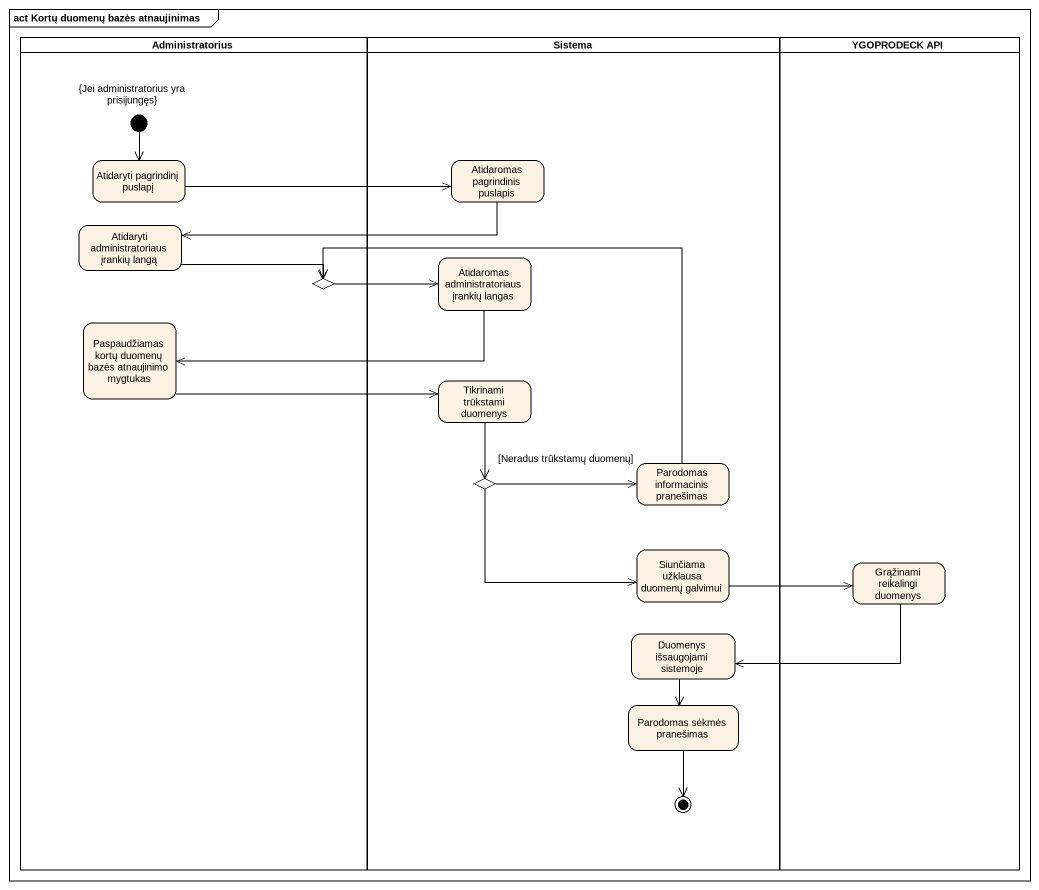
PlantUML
@startuml
mainframe act Kortų duomenų bazės atnaujinimas
hide empty description
state Administratorius <<partition>> {
  state "{Jei administratorius yra prisijungęs}" as Jei_administratorius_yra <<start>>
  state "Atidaryti pagrindinį puslapį" as Atidaryti_pagrindinį_puslapį
  state "Atidaryti administratoriaus įrankių langą" as Atidaryti_administratoriaus
  state choice1 <<choice>>
  state "Paspaudžiamas kortų duomenų bazės atnaujinimo mygtukas" as Paspaudžiamas_kortų_duomenų
}
state Sistema <<partition>> {
  state "Atidaromas pagrindinis puslapis" as Atidaromas_pagrindinis
  state "Atidaromas administratoriaus įrankių langas" as Atidaromas
  state "Tikrinami trūkstami duomenys" as Tikrinami_trūkstami_duomenys
  state choice2 <<choice>>
  state "Parodomas informacinis pranešimas" as Parodomas_informacinis
  state "Siunčiama užklausa duomenų galvimui" as Siunčiama_užklausa_duomenų
  state "Duomenys išsaugojami sistemoje" as Duomenys_išsaugojami
  state "Parodomas sėkmės pranešimas" as Parodomas_sėkmės_pranešimas
  Parodomas_sėkmės_pranešimas --> [*]
}
state "YGOPRODECK API" as YGOPRODECK_API <<partition>> {
  state "Grąžinami reikalingi duomenys" as Grąžinami_reikalingi
}
Jei_administratorius_yra --> Atidaryti_pagrindinį_puslapį
Atidaryti_pagrindinį_puslapį -right-> Atidaromas_pagrindinis
Atidaromas_pagrindinis -left-> Atidaryti_administratoriaus
Atidaryti_administratoriaus -right-> choice1
choice1 -right-> Atidaromas
Atidaromas -left-> Paspaudžiamas_kortų_duomenų
Paspaudžiamas_kortų_duomenų -right-> Tikrinami_trūkstami_duomenys
Tikrinami_trūkstami_duomenys --> choice2
choice2 -right-> Parodomas_informacinis : [Neradus trūkstamų duomenų]
choice2 -right-> Siunčiama_užklausa_duomenų
Parodomas_informacinis -left-> choice1
Siunčiama_užklausa_duomenų -right-> Grąžinami_reikalingi
Grąžinami_reikalingi -left-> Duomenys_išsaugojami
Duomenys_išsaugojami --> Parodomas_sėkmės_pranešimas
@enduml
